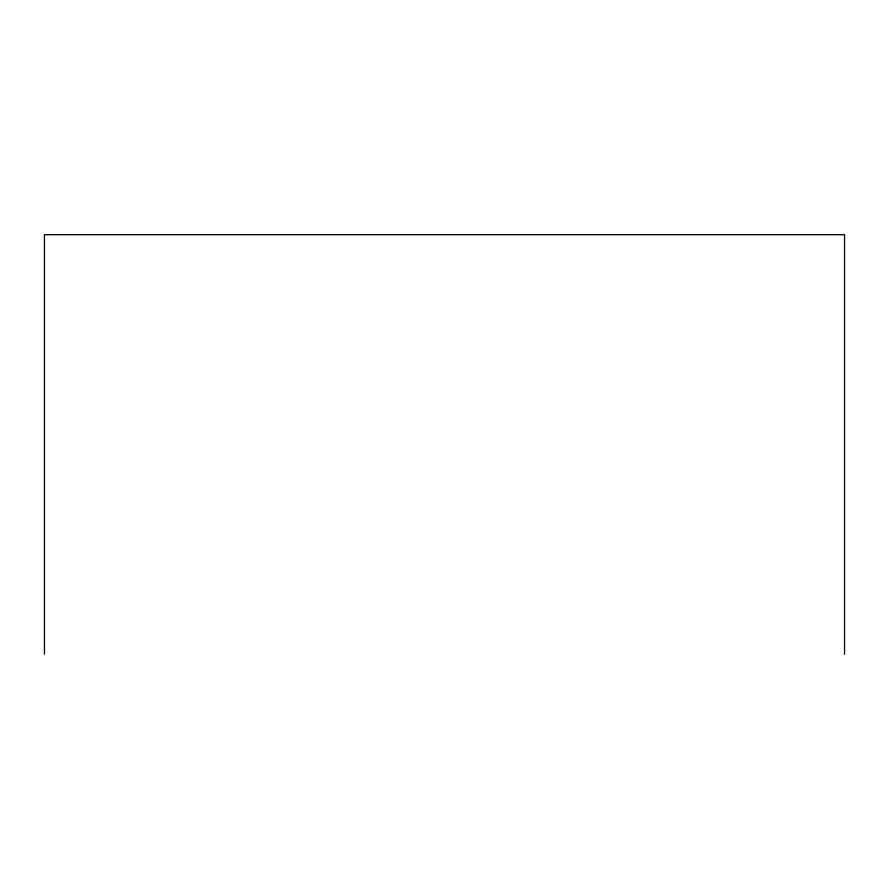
<?xml version="1.0" encoding="UTF-8"?>
<svg xmlns="http://www.w3.org/2000/svg" width="889" height="889" viewBox="0 0 889 889"><rect width="100%" height="100%" fill="white"/><g stroke="black" fill="none" stroke-linecap="round" stroke-linejoin="round"><path stroke-width="1.33" d="M844.55 654.293L844.55 234.707L44.45 234.707L44.45 654.293"/></g></svg>
